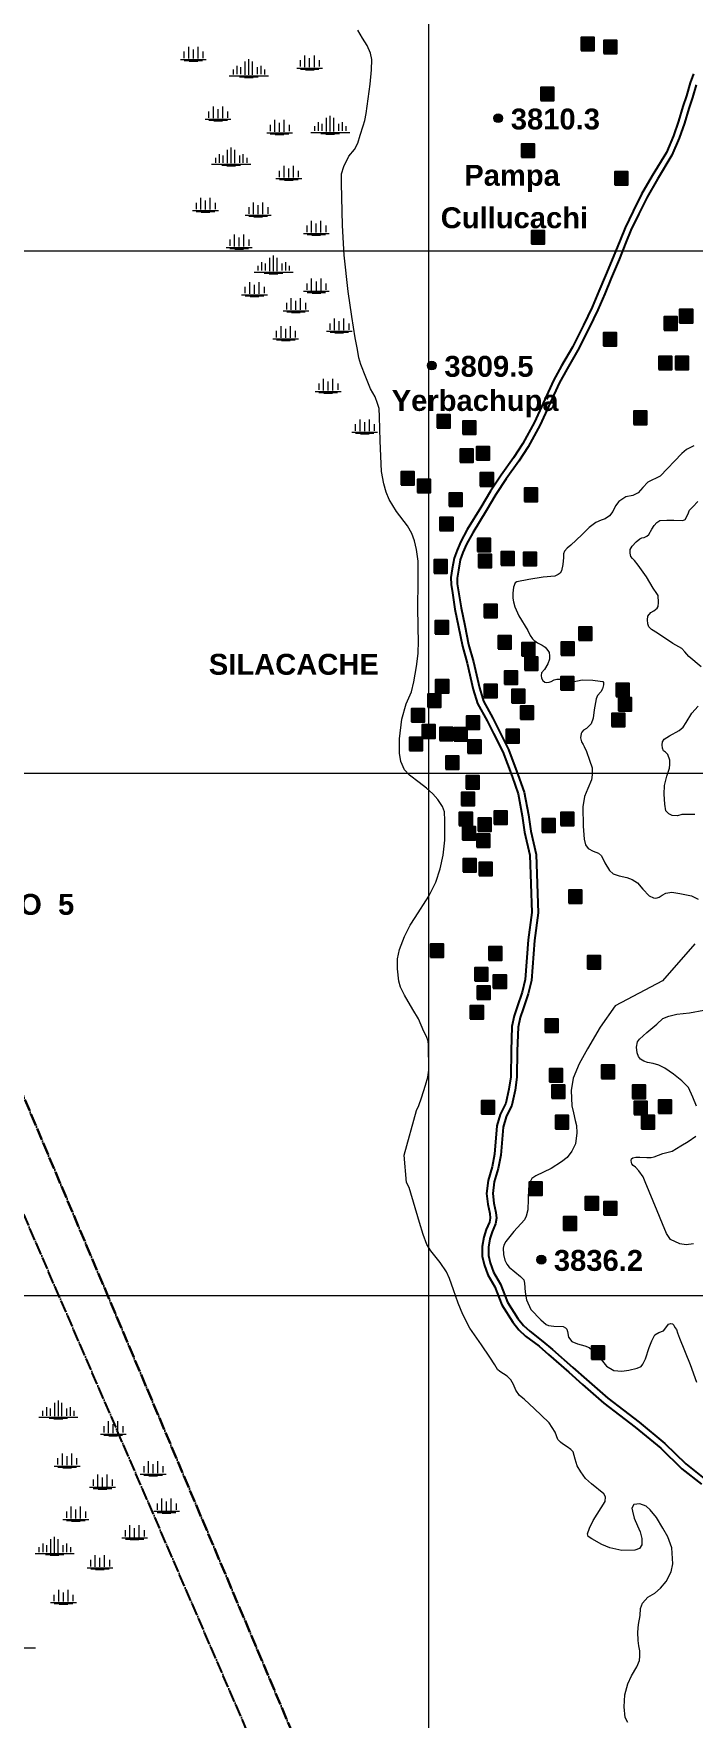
# Model space of a CAD drawing. Header units: metres. Extents: x 405809 to 420020, y 8257398 to 8272141.
# Drawn here: x 408243 to 409508, y 8265190 to 8268416 of the extents above; entities that cross this region are included whole.
import ezdxf

# ---------------------------------------------------------------- set-up
doc = ezdxf.new("R2010")
doc.units = ezdxf.units.M
doc.linetypes.add('ACAD_ISO04W100', pattern=[30, 24, -3, 0, -3])
for name, color, linetype in [('AFIRMADO DOS A MAS VIAS', 151, 'Continuous'), ('PERIMETRO', 3, 'ACAD_ISO04W100'), ('VIVIENDAS', 1, 'Continuous')]:
    doc.layers.add(name, color=color, linetype=linetype)
for name, color, linetype, lineweight in [('BOFEDALES', 112, 'Continuous', 5), ('COORDENADAS', 30, 'Continuous', 5), ('CURVAS SECUNDARIS', 46, 'Continuous', 9), ('PERIMETRO DE LA ISLA', 7, 'Continuous', 18), ('PERT. DE LA RESERVA', 163, 'ACAD_ISO04W100', 30), ('texto', 7, 'Continuous', 13)]:
    doc.layers.add(name, color=color, linetype=linetype, lineweight=lineweight)
doc.styles.add('CARLOS', font='arialbd.ttf', dxfattribs={"height": 48})

msp = doc.modelspace()

# ---------------------------------------------------------------- hatches: boundary and pattern name
at = {"layer": 'texto'}
h = msp.add_hatch(color=256, dxfattribs=at)
edge = h.paths.add_edge_path()
edge.add_arc((409133.8, 8268254.1), 8.37, 0, 360)
h = msp.add_hatch(color=256, dxfattribs=at)
edge = h.paths.add_edge_path()
edge.add_arc((409006.5, 8267780.5), 8.37, 0, 360)
h = msp.add_hatch(color=256, dxfattribs=at)
edge = h.paths.add_edge_path()
edge.add_arc((409216.4, 8266068.6), 8.37, 0, 360)
at = {"layer": 'VIVIENDAS'}
for points in [[(409292.6, 8268383.9), (409317.6, 8268383.9), (409317.6, 8268408.9), (409292.6, 8268408.9)], [(409336.3, 8268378.2), (409361.3, 8268378.2), (409361.3, 8268403.2), (409336.3, 8268403.2)], [(409215.6, 8268288.1), (409240.6, 8268288.1), (409240.6, 8268313.1), (409215.6, 8268313.1)], [(409178.5, 8268179.4), (409203.5, 8268179.4), (409203.5, 8268204.4), (409178.5, 8268204.4)], [(409357, 8268126.8), (409382, 8268126.8), (409382, 8268151.8), (409357, 8268151.8)], [(409197.5, 8268013.7), (409222.5, 8268013.7), (409222.5, 8268038.7), (409197.5, 8268038.7)], [(409451.9, 8267848.6), (409476.9, 8267848.6), (409476.9, 8267873.6), (409451.9, 8267873.6)], [(409481.5, 8267862.6), (409506.5, 8267862.6), (409506.5, 8267887.6), (409481.5, 8267887.6)], [(409335.8, 8267818.4), (409360.8, 8267818.4), (409360.8, 8267843.4), (409335.8, 8267843.4)], [(409441.7, 8267773.2), (409466.7, 8267773.2), (409466.7, 8267798.2), (409441.7, 8267798.2)], [(409473.5, 8267773.2), (409498.5, 8267773.2), (409498.5, 8267798.2), (409473.5, 8267798.2)], [(409016.9, 8267661.5), (409041.9, 8267661.5), (409041.9, 8267686.5), (409016.9, 8267686.5)], [(409393.7, 8267668), (409418.7, 8267668), (409418.7, 8267693), (409393.7, 8267693)], [(409066.1, 8267649), (409091.1, 8267649), (409091.1, 8267674), (409066.1, 8267674)], [(409060.8, 8267595.8), (409085.8, 8267595.8), (409085.8, 8267620.8), (409060.8, 8267620.8)], [(409092.2, 8267599.9), (409117.2, 8267599.9), (409117.2, 8267624.9), (409092.2, 8267624.9)], [(408947.9, 8267551.9), (408972.9, 8267551.9), (408972.9, 8267576.9), (408947.9, 8267576.9)], [(408979.3, 8267537.3), (409004.3, 8267537.3), (409004.3, 8267562.3), (408979.3, 8267562.3)], [(409099.5, 8267549.9), (409124.5, 8267549.9), (409124.5, 8267574.9), (409099.5, 8267574.9)], [(409039.9, 8267511.2), (409064.9, 8267511.2), (409064.9, 8267536.2), (409039.9, 8267536.2)], [(409184.2, 8267520.6), (409209.2, 8267520.6), (409209.2, 8267545.6), (409184.2, 8267545.6)], [(409022.2, 8267464.5), (409047.2, 8267464.5), (409047.2, 8267489.5), (409022.2, 8267489.5)], [(409093.8, 8267424.7), (409118.8, 8267424.7), (409118.8, 8267449.7), (409093.8, 8267449.7)], [(409096.2, 8267393.8), (409121.2, 8267393.8), (409121.2, 8267418.8), (409096.2, 8267418.8)], [(409139.3, 8267398.7), (409164.3, 8267398.7), (409164.3, 8267423.7), (409139.3, 8267423.7)], [(409182.4, 8267397.9), (409207.4, 8267397.9), (409207.4, 8267422.9), (409182.4, 8267422.9)], [(409010.8, 8267383.3), (409035.8, 8267383.3), (409035.8, 8267408.3), (409010.8, 8267408.3)], [(409106.6, 8267298.2), (409131.6, 8267298.2), (409131.6, 8267323.2), (409106.6, 8267323.2)], [(409013.2, 8267267.1), (409038.2, 8267267.1), (409038.2, 8267292.1), (409013.2, 8267292.1)], [(409133.6, 8267238.1), (409158.6, 8267238.1), (409158.6, 8267263.1), (409133.6, 8267263.1)], [(409288.3, 8267254.7), (409313.3, 8267254.7), (409313.3, 8267279.7), (409288.3, 8267279.7)], [(409178.9, 8267224.5), (409203.9, 8267224.5), (409203.9, 8267249.5), (409178.9, 8267249.5)], [(409254.5, 8267226), (409279.5, 8267226), (409279.5, 8267251), (409254.5, 8267251)], [(409145.7, 8267170.6), (409170.7, 8267170.6), (409170.7, 8267195.6), (409145.7, 8267195.6)], [(409184.7, 8267197.2), (409209.7, 8267197.2), (409209.7, 8267222.2), (409184.7, 8267222.2)], [(409013.9, 8267154.1), (409038.9, 8267154.1), (409038.9, 8267179.1), (409013.9, 8267179.1)], [(409107, 8267145.2), (409132, 8267145.2), (409132, 8267170.2), (409107, 8267170.2)], [(409253.6, 8267159.4), (409278.6, 8267159.4), (409278.6, 8267184.4), (409253.6, 8267184.4)], [(409359.9, 8267146.9), (409384.9, 8267146.9), (409384.9, 8267171.9), (409359.9, 8267171.9)], [(408999.1, 8267126.6), (409024.1, 8267126.6), (409024.1, 8267151.6), (408999.1, 8267151.6)], [(409159.9, 8267135.1), (409184.9, 8267135.1), (409184.9, 8267160.1), (409159.9, 8267160.1)], [(409176.2, 8267103.6), (409201.2, 8267103.6), (409201.2, 8267128.6), (409176.2, 8267128.6)], [(409364.3, 8267119.5), (409389.3, 8267119.5), (409389.3, 8267144.5), (409364.3, 8267144.5)], [(408967.4, 8267098.4), (408992.4, 8267098.4), (408992.4, 8267123.4), (408967.4, 8267123.4)], [(409073.2, 8267084.3), (409098.2, 8267084.3), (409098.2, 8267109.3), (409073.2, 8267109.3)], [(409351.7, 8267089.3), (409376.7, 8267089.3), (409376.7, 8267114.3), (409351.7, 8267114.3)], [(408963.8, 8267043.5), (408988.8, 8267043.5), (408988.8, 8267068.5), (408963.8, 8267068.5)], [(408987.8, 8267067.4), (409012.8, 8267067.4), (409012.8, 8267092.4), (408987.8, 8267092.4)], [(409021.7, 8267062.5), (409046.7, 8267062.5), (409046.7, 8267087.5), (409021.7, 8267087.5)], [(409049.2, 8267061.8), (409074.2, 8267061.8), (409074.2, 8267086.8), (409049.2, 8267086.8)], [(409148.9, 8267058.5), (409173.9, 8267058.5), (409173.9, 8267083.5), (409148.9, 8267083.5)], [(409033.1, 8267007.7), (409058.1, 8267007.7), (409058.1, 8267032.7), (409033.1, 8267032.7)], [(409075.8, 8267038.2), (409100.8, 8267038.2), (409100.8, 8267063.2), (409075.8, 8267063.2)], [(409072.5, 8266970), (409097.5, 8266970), (409097.5, 8266995), (409072.5, 8266995)], [(409063.6, 8266938), (409088.6, 8266938), (409088.6, 8266963), (409063.6, 8266963)], [(409059.2, 8266899.9), (409084.2, 8266899.9), (409084.2, 8266924.9), (409059.2, 8266924.9)], [(409095.6, 8266889.2), (409120.6, 8266889.2), (409120.6, 8266914.2), (409095.6, 8266914.2)], [(409125.8, 8266902.5), (409150.8, 8266902.5), (409150.8, 8266927.5), (409125.8, 8266927.5)], [(409218.2, 8266887.4), (409243.2, 8266887.4), (409243.2, 8266912.4), (409218.2, 8266912.4)], [(409253.8, 8266899.9), (409278.8, 8266899.9), (409278.8, 8266924.9), (409253.8, 8266924.9)], [(409065.4, 8266872.4), (409090.4, 8266872.4), (409090.4, 8266897.4), (409065.4, 8266897.4)], [(409092.9, 8266858.2), (409117.9, 8266858.2), (409117.9, 8266883.2), (409092.9, 8266883.2)], [(409066.3, 8266811.1), (409091.3, 8266811.1), (409091.3, 8266836.1), (409066.3, 8266836.1)], [(409097.4, 8266804), (409122.4, 8266804), (409122.4, 8266829), (409097.4, 8266829)], [(409269.2, 8266751.4), (409294.2, 8266751.4), (409294.2, 8266776.4), (409269.2, 8266776.4)], [(409003.7, 8266647.9), (409028.7, 8266647.9), (409028.7, 8266672.9), (409003.7, 8266672.9)], [(409115.9, 8266642.3), (409140.9, 8266642.3), (409140.9, 8266667.3), (409115.9, 8266667.3)], [(409304.7, 8266625.2), (409329.7, 8266625.2), (409329.7, 8266650.2), (409304.7, 8266650.2)], [(409088.9, 8266602.6), (409113.9, 8266602.6), (409113.9, 8266627.6), (409088.9, 8266627.6)], [(409124.4, 8266588.4), (409149.4, 8266588.4), (409149.4, 8266613.4), (409124.4, 8266613.4)], [(409093.2, 8266567.1), (409118.2, 8266567.1), (409118.2, 8266592.1), (409093.2, 8266592.1)], [(409080.3, 8266529.8), (409105.3, 8266529.8), (409105.3, 8266554.8), (409080.3, 8266554.8)], [(409223.7, 8266504.3), (409248.7, 8266504.3), (409248.7, 8266529.3), (409223.7, 8266529.3)], [(409232.3, 8266409), (409257.3, 8266409), (409257.3, 8266434), (409232.3, 8266434)], [(409331.7, 8266415.8), (409356.7, 8266415.8), (409356.7, 8266440.8), (409331.7, 8266440.8)], [(409236.6, 8266377.8), (409261.6, 8266377.8), (409261.6, 8266402.8), (409236.6, 8266402.8)], [(409391.4, 8266377.5), (409416.4, 8266377.5), (409416.4, 8266402.5), (409391.4, 8266402.5)], [(409101.7, 8266348), (409126.7, 8266348), (409126.7, 8266373), (409101.7, 8266373)], [(409394.2, 8266346.3), (409419.2, 8266346.3), (409419.2, 8266371.3), (409394.2, 8266371.3)], [(409441.1, 8266349.2), (409466.1, 8266349.2), (409466.1, 8266374.2), (409441.1, 8266374.2)], [(409243.7, 8266319.4), (409268.7, 8266319.4), (409268.7, 8266344.4), (409243.7, 8266344.4)], [(409408.4, 8266319.4), (409433.4, 8266319.4), (409433.4, 8266344.4), (409408.4, 8266344.4)], [(409193.1, 8266192), (409218.1, 8266192), (409218.1, 8266217), (409193.1, 8266217)], [(409300.7, 8266164.1), (409325.7, 8266164.1), (409325.7, 8266189.1), (409300.7, 8266189.1)], [(409336.2, 8266154.4), (409361.2, 8266154.4), (409361.2, 8266179.4), (409336.2, 8266179.4)], [(409258.7, 8266125.4), (409283.7, 8266125.4), (409283.7, 8266150.4), (409258.7, 8266150.4)], [(409312.3, 8265877.9), (409337.3, 8265877.9), (409337.3, 8265902.9), (409312.3, 8265902.9)]]:
    msp.add_hatch(color=256, dxfattribs=at).paths.add_polyline_path(points)

# ---------------------------------------------------------------- linework, layer by layer
at = {"layer": 'AFIRMADO DOS A MAS VIAS'}
for points in [[(409508, 8268339.3), (409501.9, 8268321.9), (409494.9, 8268297.2), (409487.9, 8268276.3), (409479.3, 8268248.5), (409469.7, 8268220.5), (409456.1, 8268188.6), (409429.1, 8268143.6), (409408.4, 8268108.7), (409392.7, 8268076.4), (409377, 8268044.4), (409367.3, 8268020.6), (409354.4, 8267987.9), (409339.5, 8267952.7), (409326.9, 8267922.8), (409313.6, 8267892.5), (409297.5, 8267858.2), (409275.9, 8267815.5), (409255.3, 8267780), (409239.9, 8267752), (409203.1, 8267672.1), (409181.2, 8267631.4), (409163.2, 8267604.1), (409139.2, 8267570.6), (409118.8, 8267540.2), (409100.3, 8267508.9), (409074.6, 8267466.4), (409062.1, 8267443.9), (409055.1, 8267426.8), (409049.3, 8267411.6), (409045.7, 8267391.1), (409042.7, 8267374.5), (409043.4, 8267361.3), (409046, 8267345.6), (409050.7, 8267314.3), (409057.9, 8267280.5), (409065.2, 8267243.6), (409074.5, 8267210.6), (409086.1, 8267160.1), (409094.4, 8267133.5), (409112.8, 8267100.1), (409124.5, 8267075.8), (409142.5, 8267040.9), (409160.4, 8266993.5), (409171.9, 8266960.6), (409179.9, 8266918.2), (409184.4, 8266887.1), (409194.3, 8266843), (409198, 8266733.1), (409191.2, 8266680.7), (409185.4, 8266604.9), (409179.9, 8266581.1), (409170.4, 8266552.5), (409164.4, 8266535.3), (409160, 8266515.3), (409158.3, 8266468.6), (409157.7, 8266418.9), (409154.4, 8266395.2), (409148.5, 8266368.4), (409137.8, 8266346.3), (409131.4, 8266324.7), (409126.8, 8266270.3), (409121.9, 8266246.1), (409114.3, 8266219.9), (409111.1, 8266195), (409113.7, 8266174.6), (409117.6, 8266157.2), (409118.2, 8266148.2), (409117.2, 8266140.6), (409110.8, 8266126.1), (409106.3, 8266111.5), (409103.2, 8266093.7), (409103.2, 8266075.4), (409106.9, 8266059.3), (409113.8, 8266039.4), (409127.2, 8266016.3), (409141, 8265982.1), (409161.5, 8265949), (409173.5, 8265934.1), (409186.4, 8265922.2), (409212.1, 8265902.9), (409230, 8265887.3), (409269.1, 8265853.1), (409295.1, 8265829.9), (409336.5, 8265794), (409396.4, 8265747.8), (409445.4, 8265707.8), (409485.6, 8265668.4), (409523.3, 8265638.5)], [(409513.4, 8268318.3), (409506.4, 8268293.6), (409499.3, 8268272.6), (409490.7, 8268244.8), (409480.9, 8268216.2), (409466.8, 8268183.1), (409439.4, 8268137.5), (409419, 8268103), (409403.4, 8268071.1), (409388, 8268039.5), (409378.5, 8268016.2), (409365.5, 8267983.4), (409350.5, 8267948), (409337.9, 8267918), (409324.5, 8267887.5), (409308.3, 8267852.9), (409286.4, 8267809.8), (409265.7, 8267774.1), (409250.6, 8267746.6), (409213.9, 8267666.8), (409191.5, 8267625.2), (409173.1, 8267597.3), (409149.1, 8267563.7), (409129, 8267533.8), (409110.6, 8267502.7), (409085, 8267460.4), (409073, 8267438.6), (409066.2, 8267422.4), (409060.9, 8267408.4), (409057.6, 8267389.1), (409054.8, 8267373.7), (409055.3, 8267362.6), (409057.8, 8267347.5), (409062.5, 8267316.5), (409069.7, 8267282.9), (409076.8, 8267246.4), (409086.2, 8267213.6), (409097.7, 8267163.3), (409105.5, 8267138.3), (409123.5, 8267105.6), (409135.3, 8267081.1), (409153.5, 8267045.7), (409171.7, 8266997.6), (409183.5, 8266963.7), (409191.7, 8266920.2), (409196.2, 8266889.3), (409206.3, 8266844.5), (409210.1, 8266732.5), (409203.1, 8266679.5), (409197.3, 8266603.1), (409191.5, 8266577.9), (409181.7, 8266548.7), (409176, 8266532.1), (409172, 8266513.8), (409170.3, 8266468.3), (409169.7, 8266418), (409166.2, 8266393.1), (409159.9, 8266364.5), (409149, 8266342), (409143.3, 8266322.5), (409138.7, 8266268.6), (409133.5, 8266243.2), (409126.1, 8266217.5), (409123.2, 8266195), (409125.5, 8266176.7), (409129.5, 8266159), (409130.3, 8266147.8), (409128.9, 8266137.4), (409122.1, 8266121.9), (409118, 8266108.7), (409115.2, 8266092.7), (409115.2, 8266076.8), (409118.4, 8266062.7), (409124.8, 8266044.5), (409138, 8266021.6), (409151.7, 8265987.5), (409171.3, 8265956), (409182.3, 8265942.3), (409194.1, 8265931.4), (409219.6, 8265912.2), (409237.9, 8265896.3), (409277.1, 8265862.1), (409303, 8265838.9), (409344.1, 8265803.3), (409403.8, 8265757.2), (409453.4, 8265716.8), (409493.6, 8265677.4), (409531.5, 8265647.3)]]:
    msp.add_lwpolyline(points, dxfattribs=at)
at = {"layer": 'BOFEDALES'}
for p, q in [((408540.6, 8268368.4), (408540.6, 8268391)), ((408558.6, 8268368.4), (408558.6, 8268391)), ((408524.8, 8268366.6), (408574.3, 8268366.6)), ((408531.3, 8268381.7), (408531.3, 8268369.4)), ((408531.8, 8268364.6), (408567.3, 8268364.6)), ((408541.3, 8268363.3), (408557.9, 8268363.3)), ((408549.6, 8268368.4), (408549.6, 8268385.6)), ((408567.8, 8268381.7), (408567.8, 8268369.4)), ((408633, 8268354.6), (408633, 8268338.3)), ((408648.7, 8268337.2), (408648.7, 8268362.9)), ((408655.7, 8268337.2), (408655.7, 8268367.3)), ((408655.7, 8268337.2), (408655.7, 8268362.9)), ((408662.7, 8268337.2), (408662.7, 8268362.9)), ((408678.5, 8268354.6), (408678.5, 8268338.3)), ((408754.2, 8268365.1), (408754.2, 8268352.9)), ((408763.4, 8268351.8), (408763.4, 8268374.4)), ((408772.4, 8268351.8), (408772.4, 8268369.1)), ((408781.4, 8268351.8), (408781.4, 8268374.4)), ((408790.7, 8268365.1), (408790.7, 8268352.9)), ((408618.4, 8268335.4), (408693.3, 8268335.4)), ((408625.6, 8268347.6), (408625.6, 8268338.1)), ((408638, 8268333.4), (408673.5, 8268333.4)), ((408640, 8268351.7), (408640, 8268338.3)), ((408647.4, 8268332.1), (408664, 8268332.1)), ((408671.5, 8268351.7), (408671.5, 8268338.3)), ((408685.8, 8268347.6), (408685.8, 8268338.1)), ((408747.7, 8268350), (408797.2, 8268350)), ((408754.7, 8268348), (408790.2, 8268348)), ((408764.1, 8268346.8), (408780.8, 8268346.8)), ((408578.6, 8268267.3), (408578.6, 8268255.1)), ((408587.8, 8268254), (408587.8, 8268276.6)), ((408596.8, 8268254), (408596.8, 8268271.3)), ((408605.8, 8268254), (408605.8, 8268276.6)), ((408615.1, 8268267.3), (408615.1, 8268255.1)), ((408811.7, 8268228.8), (408811.7, 8268259)), ((408572.1, 8268252.2), (408621.6, 8268252.2)), ((408579.1, 8268250.2), (408614.6, 8268250.2)), ((408588.5, 8268249), (408605.2, 8268249)), ((408690, 8268226.4), (408739.6, 8268226.4)), ((408696.5, 8268241.5), (408696.5, 8268229.2)), ((408705.8, 8268228.1), (408705.8, 8268250.8)), ((408714.8, 8268228.1), (408714.8, 8268245.4)), ((408723.8, 8268228.1), (408723.8, 8268250.8)), ((408733.1, 8268241.5), (408733.1, 8268229.2)), ((408774.4, 8268227.1), (408849.3, 8268227.1)), ((408781.6, 8268239.2), (408781.6, 8268229.7)), ((408788.9, 8268246.3), (408788.9, 8268229.9)), ((408795.9, 8268243.4), (408795.9, 8268229.9)), ((408804.7, 8268228.8), (408804.7, 8268254.6)), ((408811.7, 8268228.8), (408811.7, 8268254.6)), ((408818.7, 8268228.8), (408818.7, 8268254.6)), ((408827.5, 8268243.4), (408827.5, 8268229.9)), ((408834.5, 8268246.3), (408834.5, 8268229.9)), ((408841.8, 8268239.2), (408841.8, 8268229.7)), ((408614.8, 8268167.9), (408614.8, 8268193.6)), ((408621.8, 8268167.9), (408621.8, 8268198)), ((408621.8, 8268167.9), (408621.8, 8268193.6)), ((408628.8, 8268167.9), (408628.8, 8268193.6)), ((408697, 8268224.4), (408732.6, 8268224.4)), ((408706.5, 8268223.1), (408723.1, 8268223.1)), ((408793.9, 8268225.1), (408829.5, 8268225.1)), ((408803.4, 8268223.8), (408820, 8268223.8)), ((408584.5, 8268166.1), (408659.4, 8268166.1)), ((408591.7, 8268178.3), (408591.7, 8268168.8)), ((408599, 8268185.3), (408599, 8268169)), ((408604, 8268164.1), (408639.6, 8268164.1)), ((408606, 8268182.5), (408606, 8268169)), ((408613.5, 8268162.9), (408630.1, 8268162.9)), ((408637.6, 8268182.5), (408637.6, 8268169)), ((408644.6, 8268185.3), (408644.6, 8268169)), ((408651.9, 8268178.3), (408651.9, 8268168.8)), ((408723.4, 8268140.4), (408723.4, 8268163)), ((408741.4, 8268140.4), (408741.4, 8268163)), ((408707.6, 8268138.6), (408757.1, 8268138.6)), ((408714.1, 8268153.7), (408714.1, 8268141.5)), ((408714.6, 8268136.6), (408750.1, 8268136.6)), ((408724.1, 8268135.4), (408740.7, 8268135.4)), ((408732.4, 8268140.4), (408732.4, 8268157.7)), ((408750.6, 8268153.7), (408750.6, 8268141.5)), ((408563.9, 8268079.1), (408563.9, 8268101.7)), ((408572.9, 8268079.1), (408572.9, 8268096.4)), ((408581.9, 8268079.1), (408581.9, 8268101.7)), ((408548.1, 8268077.3), (408597.6, 8268077.3)), ((408554.6, 8268092.4), (408554.6, 8268080.2)), ((408555.1, 8268075.3), (408590.6, 8268075.3)), ((408564.5, 8268074), (408581.2, 8268074)), ((408591.1, 8268092.4), (408591.1, 8268080.2)), ((408649, 8268068.4), (408698.5, 8268068.4)), ((408655.5, 8268083.6), (408655.5, 8268071.3)), ((408656, 8268066.4), (408691.5, 8268066.4)), ((408664.8, 8268070.2), (408664.8, 8268092.8)), ((408665.5, 8268065.2), (408682.1, 8268065.2)), ((408673.8, 8268070.2), (408673.8, 8268087.5)), ((408682.8, 8268070.2), (408682.8, 8268092.8)), ((408692, 8268083.6), (408692, 8268071.3)), ((408760.4, 8268033.3), (408809.9, 8268033.3)), ((408766.9, 8268048.5), (408766.9, 8268036.2)), ((408776.1, 8268035.1), (408776.1, 8268057.7)), ((408785.1, 8268035.1), (408785.1, 8268052.4)), ((408794.1, 8268035.1), (408794.1, 8268057.7)), ((408803.4, 8268048.5), (408803.4, 8268036.2)), ((408612.6, 8268006.9), (408662.2, 8268006.9)), ((408619.1, 8268022.1), (408619.1, 8268009.8)), ((408619.6, 8268004.9), (408655.2, 8268004.9)), ((408628.4, 8268008.7), (408628.4, 8268031.3)), ((408629.1, 8268003.7), (408645.7, 8268003.7)), ((408637.4, 8268008.7), (408637.4, 8268026)), ((408646.4, 8268008.7), (408646.4, 8268031.3)), ((408655.7, 8268022.1), (408655.7, 8268009.8)), ((408767.4, 8268031.3), (408802.9, 8268031.3)), ((408776.8, 8268030.1), (408793.4, 8268030.1)), ((408673.1, 8267971.8), (408673.1, 8267962.3)), ((408680.4, 8267978.8), (408680.4, 8267962.5)), ((408687.4, 8267976), (408687.4, 8267962.5)), ((408696.2, 8267961.4), (408696.2, 8267987.1)), ((408703.2, 8267961.4), (408703.2, 8267991.5)), ((408703.2, 8267961.4), (408703.2, 8267987.1)), ((408710.2, 8267961.4), (408710.2, 8267987.1)), ((408718.9, 8267976), (408718.9, 8267962.5)), ((408725.9, 8267978.8), (408725.9, 8267962.5)), ((408733.3, 8267971.8), (408733.3, 8267962.3)), ((408657.6, 8267917.9), (408657.6, 8267940.5)), ((408665.9, 8267959.6), (408740.8, 8267959.6)), ((408666.6, 8267917.9), (408666.6, 8267935.2)), ((408675.6, 8267917.9), (408675.6, 8267940.5)), ((408685.4, 8267957.6), (408720.9, 8267957.6)), ((408694.9, 8267956.4), (408711.5, 8267956.4)), ((408766.9, 8267937.8), (408766.9, 8267925.5)), ((408776.2, 8267924.4), (408776.2, 8267947.1)), ((408785.2, 8267924.4), (408785.2, 8267941.7)), ((408794.2, 8267924.4), (408794.2, 8267947.1)), ((408803.4, 8267937.8), (408803.4, 8267925.5)), ((408641.9, 8267916.1), (408691.4, 8267916.1)), ((408648.4, 8267931.3), (408648.4, 8267919)), ((408648.9, 8267914.1), (408684.4, 8267914.1)), ((408658.3, 8267912.9), (408675, 8267912.9)), ((408684.9, 8267931.3), (408684.9, 8267919)), ((408737.1, 8267887.1), (408737.1, 8267909.7)), ((408746.1, 8267887.1), (408746.1, 8267904.4)), ((408755.1, 8267887.1), (408755.1, 8267909.7)), ((408760.4, 8267922.7), (408809.9, 8267922.7)), ((408767.4, 8267920.7), (408802.9, 8267920.7)), ((408776.9, 8267919.4), (408793.5, 8267919.4)), ((408721.4, 8267885.3), (408770.9, 8267885.3)), ((408727.9, 8267900.4), (408727.9, 8267888.2)), ((408728.4, 8267883.3), (408763.9, 8267883.3)), ((408737.8, 8267882), (408754.4, 8267882)), ((408764.4, 8267900.4), (408764.4, 8267888.2)), ((408820.1, 8267848.1), (408820.1, 8267870.7)), ((408838.1, 8267848.1), (408838.1, 8267870.7)), ((408708.3, 8267846.8), (408708.3, 8267834.5)), ((408717.6, 8267833.5), (408717.6, 8267856.1)), ((408726.6, 8267833.5), (408726.6, 8267850.7)), ((408735.6, 8267833.5), (408735.6, 8267856.1)), ((408744.8, 8267846.8), (408744.8, 8267834.5)), ((408804.4, 8267846.3), (408853.9, 8267846.3)), ((408810.9, 8267861.4), (408810.9, 8267849.2)), ((408811.4, 8267844.3), (408846.9, 8267844.3)), ((408820.8, 8267843), (408837.5, 8267843)), ((408829.1, 8267848.1), (408829.1, 8267865.4)), ((408847.4, 8267861.4), (408847.4, 8267849.2)), ((408701.8, 8267831.7), (408751.3, 8267831.7)), ((408708.8, 8267829.7), (408744.3, 8267829.7)), ((408718.3, 8267828.4), (408734.9, 8267828.4)), ((408789.7, 8267746.1), (408789.7, 8267733.8)), ((408799, 8267732.7), (408799, 8267755.3)), ((408808, 8267732.7), (408808, 8267750)), ((408817, 8267732.7), (408817, 8267755.3)), ((408826.2, 8267746.1), (408826.2, 8267733.8)), ((408783.2, 8267730.9), (408832.7, 8267730.9)), ((408790.2, 8267728.9), (408825.7, 8267728.9)), ((408799.6, 8267727.7), (408816.3, 8267727.7)), ((408869, 8267654.7), (408869, 8267677.3)), ((408887, 8267654.7), (408887, 8267677.3)), ((408853.2, 8267652.9), (408902.7, 8267652.9)), ((408859.7, 8267668.1), (408859.7, 8267655.8)), ((408860.2, 8267650.9), (408895.7, 8267650.9)), ((408869.6, 8267649.7), (408886.3, 8267649.7)), ((408878, 8267654.7), (408878, 8267672)), ((408896.2, 8267668.1), (408896.2, 8267655.8)), ((408260.6, 8265779.2), (408260.6, 8265769.7)), ((408267.9, 8265786.3), (408267.9, 8265769.9)), ((408274.9, 8265783.4), (408274.9, 8265769.9)), ((408283.7, 8265768.8), (408283.7, 8265794.6)), ((408290.7, 8265768.8), (408290.7, 8265799)), ((408290.7, 8265768.8), (408290.7, 8265794.6)), ((408297.7, 8265768.8), (408297.7, 8265794.6)), ((408306.4, 8265783.4), (408306.4, 8265769.9)), ((408313.4, 8265786.3), (408313.4, 8265769.9)), ((408320.7, 8265779.2), (408320.7, 8265769.7)), ((408253.4, 8265767.1), (408328.3, 8265767.1)), ((408272.9, 8265765.1), (408308.4, 8265765.1)), ((408282.3, 8265763.8), (408299, 8265763.8)), ((408377.7, 8265749.9), (408377.7, 8265737.6)), ((408386.9, 8265736.5), (408386.9, 8265759.2)), ((408395.9, 8265736.5), (408395.9, 8265753.8)), ((408404.9, 8265736.5), (408404.9, 8265759.2)), ((408414.2, 8265749.9), (408414.2, 8265737.6)), ((408371.2, 8265734.8), (408420.7, 8265734.8)), ((408378.2, 8265732.8), (408413.7, 8265732.8)), ((408387.6, 8265731.5), (408404.2, 8265731.5)), ((408289.2, 8265688.4), (408289.2, 8265676.1)), ((408298.5, 8265675.1), (408298.5, 8265697.7)), ((408307.5, 8265675.1), (408307.5, 8265692.3)), ((408316.5, 8265675.1), (408316.5, 8265697.7)), ((408325.8, 8265688.4), (408325.8, 8265676.1)), ((408463.6, 8265660), (408463.6, 8265682.6)), ((408472.6, 8265660), (408472.6, 8265677.3)), ((408481.6, 8265660), (408481.6, 8265682.6)), ((408282.7, 8265673.3), (408332.3, 8265673.3)), ((408289.7, 8265671.3), (408325.3, 8265671.3)), ((408299.2, 8265670), (408315.8, 8265670)), ((408357.2, 8265647.8), (408357.2, 8265635.6)), ((408366.5, 8265634.5), (408366.5, 8265657.1)), ((408375.5, 8265634.5), (408375.5, 8265651.7)), ((408384.5, 8265634.5), (408384.5, 8265657.1)), ((408393.7, 8265647.8), (408393.7, 8265635.6)), ((408447.8, 8265658.2), (408497.3, 8265658.2)), ((408454.3, 8265673.3), (408454.3, 8265661.1)), ((408454.8, 8265656.2), (408490.3, 8265656.2)), ((408464.3, 8265654.9), (408480.9, 8265654.9)), ((408490.8, 8265673.3), (408490.8, 8265661.1)), ((408350.7, 8265632.7), (408400.2, 8265632.7)), ((408357.7, 8265630.7), (408393.2, 8265630.7)), ((408367.1, 8265629.4), (408383.8, 8265629.4)), ((408306.1, 8265586.6), (408306.1, 8265574.3)), ((408315.3, 8265573.2), (408315.3, 8265595.8)), ((408324.3, 8265573.2), (408324.3, 8265590.5)), ((408333.3, 8265573.2), (408333.3, 8265595.8)), ((408342.6, 8265586.6), (408342.6, 8265574.3)), ((408473.4, 8265586.8), (408522.9, 8265586.8)), ((408479.9, 8265601.9), (408479.9, 8265589.6)), ((408480.4, 8265584.8), (408515.9, 8265584.8)), ((408489.1, 8265588.5), (408489.1, 8265611.2)), ((408489.8, 8265583.5), (408506.5, 8265583.5)), ((408498.1, 8265588.5), (408498.1, 8265605.8)), ((408507.1, 8265588.5), (408507.1, 8265611.2)), ((408516.4, 8265601.9), (408516.4, 8265589.6)), ((408299.6, 8265571.4), (408349.1, 8265571.4)), ((408306.6, 8265569.4), (408342.1, 8265569.4)), ((408316, 8265568.2), (408332.7, 8265568.2)), ((408418.6, 8265550.8), (408418.6, 8265538.6)), ((408427.8, 8265537.5), (408427.8, 8265560.1)), ((408436.8, 8265537.5), (408436.8, 8265554.8)), ((408445.8, 8265537.5), (408445.8, 8265560.1)), ((408455.1, 8265550.8), (408455.1, 8265538.6)), ((408253.5, 8265518), (408253.5, 8265508.5)), ((408260.8, 8265525), (408260.8, 8265508.6)), ((408267.8, 8265522.1), (408267.8, 8265508.6)), ((408276.6, 8265507.6), (408276.6, 8265533.3)), ((408283.6, 8265507.6), (408283.6, 8265537.7)), ((408283.6, 8265507.6), (408283.6, 8265533.3)), ((408290.6, 8265507.6), (408290.6, 8265533.3)), ((408299.4, 8265522.1), (408299.4, 8265508.6)), ((408306.4, 8265525), (408306.4, 8265508.6)), ((408313.7, 8265518), (408313.7, 8265508.5)), ((408412.1, 8265535.7), (408461.6, 8265535.7)), ((408419.1, 8265533.7), (408454.6, 8265533.7)), ((408428.5, 8265532.5), (408445.1, 8265532.5)), ((408246.3, 8265505.8), (408321.2, 8265505.8)), ((408265.8, 8265503.8), (408301.4, 8265503.8)), ((408275.3, 8265502.5), (408291.9, 8265502.5)), ((408352.2, 8265493.6), (408352.2, 8265481.3)), ((408361.4, 8265480.2), (408361.4, 8265502.8)), ((408370.4, 8265480.2), (408370.4, 8265497.5)), ((408379.4, 8265480.2), (408379.4, 8265502.8)), ((408388.7, 8265493.6), (408388.7, 8265481.3)), ((408345.7, 8265478.4), (408395.2, 8265478.4)), ((408352.7, 8265476.4), (408388.2, 8265476.4)), ((408362.1, 8265475.2), (408378.8, 8265475.2)), ((408282.2, 8265427.1), (408282.2, 8265414.9)), ((408291.4, 8265413.8), (408291.4, 8265436.4)), ((408300.4, 8265413.8), (408300.4, 8265431.1)), ((408309.4, 8265413.8), (408309.4, 8265436.4)), ((408318.7, 8265427.1), (408318.7, 8265414.9)), ((408275.7, 8265412), (408325.2, 8265412)), ((408282.7, 8265410), (408318.2, 8265410)), ((408292.1, 8265408.7), (408308.8, 8265408.7)), ((408197.4, 8265325.3), (408246.9, 8265325.3))]:
    msp.add_line(p, q, dxfattribs=at)
at = {"layer": 'COORDENADAS'}
for p, q in [((409000, 8271350), (409000, 8257550)), ((406200, 8268000), (419600, 8268000)), ((406200, 8267000), (419600, 8267000)), ((406200, 8266000), (419600, 8266000))]:
    msp.add_line(p, q, dxfattribs=at)
at = {"layer": 'CURVAS SECUNDARIS'}
for points in [[(409508.7, 8267626.6), (409494.4, 8267619.9), (409485.9, 8267612), (409443.9, 8267569.1), (409420.8, 8267557.1), (409410.7, 8267547), (409402, 8267536.6), (409391.5, 8267531.9), (409378.1, 8267529.5), (409364.9, 8267520), (409358.5, 8267512), (409353.4, 8267500.9), (409347.4, 8267493.1), (409338.6, 8267487.4), (409330.8, 8267484.7), (409321.1, 8267480.3), (409308.2, 8267470.3), (409294.1, 8267456.7), (409273.2, 8267436.6), (409266.1, 8267430.9), (409260.8, 8267425.2), (409259.1, 8267419.8), (409259.1, 8267412.8), (409257.9, 8267399.6), (409254.9, 8267387.8), (409252.6, 8267383.2), (409248.5, 8267380.3), (409242.1, 8267377.3), (409220, 8267375.5), (409192.4, 8267370.8), (409169.4, 8267366.2), (409166.1, 8267364.3), (409163.1, 8267356.3), (409161.6, 8267344.6), (409161.6, 8267335.4), (409162.9, 8267328), (409165.9, 8267318.3), (409173.3, 8267301.3), (409190.4, 8267273), (409195, 8267263.9), (409199.6, 8267257.4), (409202.6, 8267254.3), (409203.9, 8267253.2), (409209.2, 8267249.9), (409218, 8267245.5), (409224.1, 8267241.2), (409228.9, 8267235.3), (409231.3, 8267231), (409232.4, 8267225), (409231.9, 8267218.7), (409228.7, 8267209.3), (409222.3, 8267198.3), (409216.8, 8267192), (409216, 8267187.3), (409216.8, 8267182.1), (409219.5, 8267177.4), (409223.1, 8267174.5), (409226.9, 8267173.8), (409231.5, 8267174.1), (409235.4, 8267175.5), (409240.9, 8267178.8), (409246.2, 8267180), (409250.8, 8267180.2), (409253.8, 8267179.8), (409263.4, 8267176.8), (409269.9, 8267175.7), (409277, 8267175.2), (409285.7, 8267177.2), (409294.7, 8267179), (409314.9, 8267178.2), (409329.4, 8267176.3), (409334, 8267175.5), (409335.4, 8267173.9), (409335.6, 8267169.3), (409333.4, 8267161.3), (409330.2, 8267155.9), (409324, 8267149.1), (409321.5, 8267142.3), (409317.8, 8267121.6), (409316.1, 8267105.2), (409311.8, 8267094.9), (409309, 8267091.2), (409302.7, 8267085.4), (409297.2, 8267082.2), (409294, 8267078.8), (409292.6, 8267076.1), (409291.8, 8267067.6), (409293.2, 8267060.3), (409296.3, 8267055), (409298.8, 8267050.9), (409302.8, 8267041.9), (409308.7, 8267025.2), (409313.8, 8267010.1), (409314, 8266997.1), (409312.6, 8266987.2), (409305.6, 8266970.6), (409299.1, 8266955.4), (409295.7, 8266935.4), (409296.8, 8266898.4), (409298.5, 8266873.5), (409300.8, 8266862.8), (409306.4, 8266856), (409316.1, 8266850.9), (409326.3, 8266846.9), (409332, 8266841.8), (409338.1, 8266828.5), (409347.1, 8266813.7), (409354.4, 8266807.1), (409365.4, 8266803.7), (409380, 8266800.6), (409390.7, 8266796.4), (409400.7, 8266790.2), (409410.9, 8266778), (409423.2, 8266765.5), (409431.2, 8266761.2), (409435.3, 8266760.8), (409438.7, 8266761.2), (409442.6, 8266762.7), (409448.1, 8266766.3), (409455.1, 8266770.6), (409466.4, 8266772.4), (409482.1, 8266769.8), (409504.3, 8266765.4), (409516.9, 8266758.9)], [(409522.7, 8267203.7), (409499.2, 8267223.5), (409491.5, 8267232.7), (409485.5, 8267238.7), (409468.2, 8267248.2), (409438.9, 8267267.9), (409427.4, 8267275.1), (409422.7, 8267280.6), (409420.7, 8267286.3), (409419.7, 8267294), (409420.5, 8267301), (409426.2, 8267308), (409432.2, 8267311.2), (409438.4, 8267315.9), (409440.1, 8267319), (409441.1, 8267326.7), (409440.4, 8267340), (409437.8, 8267344.4), (409430.6, 8267354.5), (409417.9, 8267375.9), (409401.8, 8267398.2), (409394.7, 8267407.1), (409391.1, 8267411.1), (409388, 8267415.1), (409386.7, 8267421.4), (409387, 8267428.3), (409390.5, 8267435), (409398, 8267442.9), (409405.1, 8267449.1), (409408.9, 8267450.7), (409413.6, 8267451.6), (409418.6, 8267453.7), (409422.5, 8267457.4), (409428.5, 8267467.1), (409432.6, 8267474.2), (409437.9, 8267480.3), (409443.6, 8267483.6), (409457, 8267484.6), (409470.6, 8267484.6), (409487.9, 8267483.8), (409492.1, 8267485.7), (409497.3, 8267495.6), (409500.6, 8267503.4), (409506.6, 8267510.3), (409516.5, 8267520.6)], [(409510.5, 8266920.8), (409485.9, 8266920.8), (409477.4, 8266918.7), (409467.1, 8266919), (409461, 8266922.2), (409455.3, 8266928.3), (409453.4, 8266941), (409451.9, 8266959.9), (409452.4, 8266976.2), (409457.3, 8266994.1), (409462.2, 8267010), (409462.9, 8267016.4), (409462.7, 8267024.9), (409459.2, 8267035.7), (409454.3, 8267040.1), (409450.7, 8267042.6), (409448.7, 8267047.7), (409448.2, 8267054.6), (409448.7, 8267060.2), (409452.1, 8267065.4), (409462.2, 8267071.7), (409480.8, 8267081.6), (409488.1, 8267087.9), (409494, 8267096.9), (409504.8, 8267114.8), (409517, 8267128.5)], [(409510.6, 8266673.6), (409448.7, 8266602.2), (409358.2, 8266554.5), (409329.1, 8266513.6), (409304.8, 8266472.4), (409288.7, 8266443.5), (409277.5, 8266416.3), (409273.6, 8266392.5), (409275.1, 8266363.4), (409277.8, 8266349.9), (409281.5, 8266335), (409283.9, 8266325.8), (409284.2, 8266311.2), (409282.1, 8266290.6), (409275, 8266276.5), (409265.9, 8266264.4), (409255.3, 8266256.2), (409235.1, 8266243), (409205.7, 8266229.4), (409198.1, 8266223.9), (409193.5, 8266215.1), (409191.7, 8266205.1), (409190.4, 8266164.2), (409187.4, 8266152.1), (409183.9, 8266144.8), (409163.9, 8266122.6), (409148.1, 8266103.3), (409144.7, 8266096.6), (409143.2, 8266090.5), (409143.9, 8266078.6), (409146.7, 8266067.9), (409150.6, 8266060.3), (409154.6, 8266054.4), (409176.3, 8266036.5), (409183, 8266030.1), (409184.3, 8266023.7), (409185.4, 8266006.2), (409188.1, 8265991.5), (409196.1, 8265973.3), (409215.2, 8265953.5), (409225.6, 8265944.7), (409229.9, 8265942.3), (409240.3, 8265941), (409258.5, 8265940.7), (409262.8, 8265938.3), (409265.2, 8265935.4), (409266.8, 8265930.8), (409268.6, 8265920.5), (409274.9, 8265911.9), (409285.8, 8265907.4), (409299.7, 8265903.7), (409308.1, 8265900.6), (409317.6, 8265891.9), (409328.7, 8265880.8), (409341.4, 8265865), (409355.6, 8265856.6), (409370.5, 8265855), (409384, 8265856.9), (409400.1, 8265860.6), (409407.7, 8265864), (409410.9, 8265868.8), (409416.4, 8265879), (409423, 8265900.6), (409428.5, 8265913.2), (409434.3, 8265924.5), (409441.9, 8265929), (409450.3, 8265932.4), (409455.3, 8265938.2), (409460.3, 8265944.8), (409464.5, 8265946.5), (409467.9, 8265945.7), (409470.3, 8265942.9), (409472.6, 8265938.7), (409475.4, 8265934.8), (409477.5, 8265928.5), (409481.1, 8265918.2), (409501.4, 8265867.9), (409513.6, 8265834.1)], [(409514, 8266362.3), (409506.6, 8266379.9), (409498.2, 8266398.1), (409485.7, 8266410.8), (409469.9, 8266423.8), (409453, 8266435.3), (409441.4, 8266441.1), (409431.1, 8266444.2), (409420.2, 8266446), (409413, 8266449), (409406.3, 8266452.6), (409402.7, 8266457.8), (409399.9, 8266464.7), (409399, 8266475.7), (409400.5, 8266485.4), (409404.5, 8266491.1), (409418.7, 8266503.3), (409437.8, 8266519.6), (409449.3, 8266530.5), (409460.8, 8266535.1), (409476, 8266538.5), (409500.5, 8266541.5), (409527.8, 8266546.3)], [(409508.1, 8266099), (409494.2, 8266097.1), (409481.8, 8266099), (409463.9, 8266107.2), (409456.4, 8266118.5), (409448.8, 8266137.3), (409438.3, 8266162), (409415.7, 8266217.5), (409411.5, 8266227), (409403.1, 8266238.4), (409397.2, 8266245.6), (409392.7, 8266249.2), (409390, 8266252.4), (409389, 8266254.8), (409388.8, 8266258.4), (409389.3, 8266261.4), (409391.5, 8266263.3), (409397.3, 8266264.8), (409405, 8266265.1), (409418.8, 8266264.3), (409427.1, 8266264.2), (409432.7, 8266265.5), (409449.5, 8266272.1), (409466.9, 8266276.6), (409483.8, 8266286.3), (409497.6, 8266295), (409512.4, 8266305)]]:
    msp.add_lwpolyline(points, dxfattribs=at)
at = {"layer": 'PERIMETRO'}
msp.add_lwpolyline([(407586.7, 8257550), (410636.9, 8260581.4), (408154.9, 8266316.2), (406200, 8270529)], dxfattribs=at)
at = {"layer": 'PERIMETRO DE LA ISLA'}
msp.add_lwpolyline([(409382, 8265182.7), (409377.2, 8265192.3), (409375.5, 8265212.4), (409376.5, 8265235.1), (409382.4, 8265256.5), (409389.5, 8265271.8), (409399.3, 8265288.9), (409404.5, 8265301.3), (409405.5, 8265309.7), (409405.5, 8265319.4), (409403.5, 8265329.2), (409402.3, 8265339.4), (409401.4, 8265355.1), (409402.6, 8265370), (409405.8, 8265387.4), (409406.7, 8265400.6), (409410.2, 8265411.1), (409420.6, 8265422.4), (409434.3, 8265430), (409444.7, 8265439.6), (409455.9, 8265452.2), (409465.6, 8265470.8), (409468.6, 8265486.4), (409466.3, 8265516.9), (409458.9, 8265537.7), (409449.2, 8265554.8), (409436.9, 8265574.8), (409425.1, 8265589.6), (409417.4, 8265596.7), (409405, 8265600.8), (409393.8, 8265599.6), (409390.2, 8265593.1), (409391.4, 8265587.2), (409394.3, 8265573.6), (409400.9, 8265558.9), (409405.6, 8265547.7), (409409.1, 8265534.7), (409409.1, 8265522.9), (409404.4, 8265515.8), (409395.5, 8265512.2), (409370.7, 8265511.7), (409347.6, 8265517), (409332.3, 8265523.5), (409313.3, 8265534.1), (409306.2, 8265538.8), (409305, 8265543.5), (409308.6, 8265554.7), (409315.7, 8265568.9), (409331.1, 8265593.7), (409338.8, 8265605.5), (409339.3, 8265614.4), (409336.4, 8265620.3), (409312.7, 8265639.2), (409300.9, 8265649.4), (409292, 8265662.1), (409285, 8265673.8), (409281.2, 8265686.9), (409277.4, 8265700.5), (409272.7, 8265705.3), (409266.1, 8265710.5), (409256.8, 8265716.1), (409253, 8265718.9), (409248.3, 8265724.5), (409242.7, 8265738.6), (409231.3, 8265756.1), (409216.3, 8265771.1), (409203.2, 8265782.8), (409183.8, 8265801.3), (409174.4, 8265808.3), (409167.4, 8265818.6), (409163.2, 8265829.4), (409158, 8265838.8), (409150.9, 8265845.8), (409136.8, 8265854.5), (409132.6, 8265858.2), (409127.4, 8265867.1), (409118, 8265882.1), (409101.6, 8265905.6), (409079.3, 8265937.3), (409065.7, 8265963.5), (409057.3, 8265985.5), (409047.9, 8266010.6), (409040.3, 8266032.4), (409034.5, 8266045), (409022.3, 8266063), (409004.6, 8266085.3), (408997, 8266097.6), (408989.9, 8266116.5), (408983.1, 8266140), (408962.8, 8266206.8), (408958.1, 8266216.3), (408953.3, 8266268.7), (408977.1, 8266354.5), (408981.9, 8266364), (408986.7, 8266378.3), (408994.7, 8266402.8), (408999.2, 8266418.3), (409000.6, 8266431.3), (409000.2, 8266480.2), (408999.4, 8266486.9), (408996.2, 8266495.8), (408991.4, 8266505.5), (408981.1, 8266529.9), (408970.3, 8266547.6), (408954.1, 8266574.9), (408946.6, 8266590.6), (408943.5, 8266601.8), (408940.8, 8266625.7), (408940.8, 8266644.9), (408944.3, 8266662.3), (408953.9, 8266687.6), (408965.1, 8266709.1), (408974.8, 8266723.8), (409000.6, 8266764.9), (409014.4, 8266791.5), (409022.7, 8266816.9), (409028.5, 8266843.3), (409031.2, 8266872.1), (409031.6, 8266909.8), (409030.6, 8266925.8), (409027.2, 8266936), (409018.2, 8266949.9), (409008.6, 8266960.5), (408996.6, 8266971.6), (408982, 8266982.4), (408963.5, 8266996.3), (408954.2, 8267006.5), (408947.3, 8267022.2), (408944.8, 8267038.5), (408944.8, 8267066.1), (408949.2, 8267103.7), (408957.3, 8267133.1), (408967.4, 8267155.7), (408971.8, 8267175.1), (408977.4, 8267204.3), (408980.5, 8267229.4), (408981.2, 8267253.8), (408980.5, 8267277), (408979.9, 8267321.2), (408980.5, 8267361.9), (408980.5, 8267406), (408977.4, 8267428.6), (408973.6, 8267445.2), (408968.3, 8267458.9), (408960.2, 8267473.8), (408939.1, 8267500.9), (408924.6, 8267524.3), (408919.3, 8267538.2), (408914.8, 8267553.9), (408910.3, 8267577.7), (408907.6, 8267636.3), (408906.2, 8267682.2), (408905.3, 8267698.6), (408902.6, 8267708), (408898.1, 8267720.6), (408889.1, 8267736.3), (408880.1, 8267758.3), (408870.6, 8267782.3), (408866.6, 8267795.3), (408863.9, 8267811.1), (408859.4, 8267833.7), (408853.1, 8267874.6), (408845.9, 8267922.5), (408838.6, 8267992), (408835.5, 8268049), (408833.2, 8268129.7), (408833.7, 8268147.4), (408837.7, 8268161.5), (408847.3, 8268181.4), (408858.6, 8268194.5), (408865, 8268206.5), (408869.1, 8268221.9), (408875, 8268239.6), (408878.1, 8268249.8), (408880.9, 8268263.3), (408888.5, 8268319.2), (408890.7, 8268346.6), (408891.7, 8268366.4), (408888.8, 8268379), (408882.3, 8268393.5), (408873.6, 8268407.3), (408864.6, 8268422.9)], dxfattribs=at)
at = {"layer": 'PERT. DE LA RESERVA'}
msp.add_lwpolyline([(408097.5, 8266680.4), (410559.7, 8260857.8)], dxfattribs=at)
at = {"layer": 'texto'}
for centre in [(409133.8, 8268254.1), (409006.5, 8267780.5), (409216.4, 8266068.6)]:
    msp.add_circle(centre, 8.37, dxfattribs=at)
at = {"layer": 'VIVIENDAS'}
for points in [[(409292.6, 8268383.9), (409317.6, 8268383.9), (409317.6, 8268408.9), (409292.6, 8268408.9)], [(409336.3, 8268378.2), (409361.3, 8268378.2), (409361.3, 8268403.2), (409336.3, 8268403.2)], [(409215.6, 8268288.1), (409240.6, 8268288.1), (409240.6, 8268313.1), (409215.6, 8268313.1)], [(409178.5, 8268179.4), (409203.5, 8268179.4), (409203.5, 8268204.4), (409178.5, 8268204.4)], [(409357, 8268126.8), (409382, 8268126.8), (409382, 8268151.8), (409357, 8268151.8)], [(409197.5, 8268013.7), (409222.5, 8268013.7), (409222.5, 8268038.7), (409197.5, 8268038.7)], [(409451.9, 8267848.6), (409476.9, 8267848.6), (409476.9, 8267873.6), (409451.9, 8267873.6)], [(409481.5, 8267862.6), (409506.5, 8267862.6), (409506.5, 8267887.6), (409481.5, 8267887.6)], [(409335.8, 8267818.4), (409360.8, 8267818.4), (409360.8, 8267843.4), (409335.8, 8267843.4)], [(409441.7, 8267773.2), (409466.7, 8267773.2), (409466.7, 8267798.2), (409441.7, 8267798.2)], [(409473.5, 8267773.2), (409498.5, 8267773.2), (409498.5, 8267798.2), (409473.5, 8267798.2)], [(409016.9, 8267661.5), (409041.9, 8267661.5), (409041.9, 8267686.5), (409016.9, 8267686.5)], [(409393.7, 8267668), (409418.7, 8267668), (409418.7, 8267693), (409393.7, 8267693)], [(409066.1, 8267649), (409091.1, 8267649), (409091.1, 8267674), (409066.1, 8267674)], [(409060.8, 8267595.8), (409085.8, 8267595.8), (409085.8, 8267620.8), (409060.8, 8267620.8)], [(409092.2, 8267599.9), (409117.2, 8267599.9), (409117.2, 8267624.9), (409092.2, 8267624.9)], [(408947.9, 8267551.9), (408972.9, 8267551.9), (408972.9, 8267576.9), (408947.9, 8267576.9)], [(408979.3, 8267537.3), (409004.3, 8267537.3), (409004.3, 8267562.3), (408979.3, 8267562.3)], [(409099.5, 8267549.9), (409124.5, 8267549.9), (409124.5, 8267574.9), (409099.5, 8267574.9)], [(409039.9, 8267511.2), (409064.9, 8267511.2), (409064.9, 8267536.2), (409039.9, 8267536.2)], [(409184.2, 8267520.6), (409209.2, 8267520.6), (409209.2, 8267545.6), (409184.2, 8267545.6)], [(409022.2, 8267464.5), (409047.2, 8267464.5), (409047.2, 8267489.5), (409022.2, 8267489.5)], [(409093.8, 8267424.7), (409118.8, 8267424.7), (409118.8, 8267449.7), (409093.8, 8267449.7)], [(409096.2, 8267393.8), (409121.2, 8267393.8), (409121.2, 8267418.8), (409096.2, 8267418.8)], [(409139.3, 8267398.7), (409164.3, 8267398.7), (409164.3, 8267423.7), (409139.3, 8267423.7)], [(409182.4, 8267397.9), (409207.4, 8267397.9), (409207.4, 8267422.9), (409182.4, 8267422.9)], [(409010.8, 8267383.3), (409035.8, 8267383.3), (409035.8, 8267408.3), (409010.8, 8267408.3)], [(409106.6, 8267298.2), (409131.6, 8267298.2), (409131.6, 8267323.2), (409106.6, 8267323.2)], [(409013.2, 8267267.1), (409038.2, 8267267.1), (409038.2, 8267292.1), (409013.2, 8267292.1)], [(409133.6, 8267238.1), (409158.6, 8267238.1), (409158.6, 8267263.1), (409133.6, 8267263.1)], [(409288.3, 8267254.7), (409313.3, 8267254.7), (409313.3, 8267279.7), (409288.3, 8267279.7)], [(409178.9, 8267224.5), (409203.9, 8267224.5), (409203.9, 8267249.5), (409178.9, 8267249.5)], [(409254.5, 8267226), (409279.5, 8267226), (409279.5, 8267251), (409254.5, 8267251)], [(409145.7, 8267170.6), (409170.7, 8267170.6), (409170.7, 8267195.6), (409145.7, 8267195.6)], [(409184.7, 8267197.2), (409209.7, 8267197.2), (409209.7, 8267222.2), (409184.7, 8267222.2)], [(409013.9, 8267154.1), (409038.9, 8267154.1), (409038.9, 8267179.1), (409013.9, 8267179.1)], [(409107, 8267145.2), (409132, 8267145.2), (409132, 8267170.2), (409107, 8267170.2)], [(409253.6, 8267159.4), (409278.6, 8267159.4), (409278.6, 8267184.4), (409253.6, 8267184.4)], [(409359.9, 8267146.9), (409384.9, 8267146.9), (409384.9, 8267171.9), (409359.9, 8267171.9)], [(408999.1, 8267126.6), (409024.1, 8267126.6), (409024.1, 8267151.6), (408999.1, 8267151.6)], [(409159.9, 8267135.1), (409184.9, 8267135.1), (409184.9, 8267160.1), (409159.9, 8267160.1)], [(409176.2, 8267103.6), (409201.2, 8267103.6), (409201.2, 8267128.6), (409176.2, 8267128.6)], [(409364.3, 8267119.5), (409389.3, 8267119.5), (409389.3, 8267144.5), (409364.3, 8267144.5)], [(408967.4, 8267098.4), (408992.4, 8267098.4), (408992.4, 8267123.4), (408967.4, 8267123.4)], [(409073.2, 8267084.3), (409098.2, 8267084.3), (409098.2, 8267109.3), (409073.2, 8267109.3)], [(409351.7, 8267089.3), (409376.7, 8267089.3), (409376.7, 8267114.3), (409351.7, 8267114.3)], [(408963.8, 8267043.5), (408988.8, 8267043.5), (408988.8, 8267068.5), (408963.8, 8267068.5)], [(408987.8, 8267067.4), (409012.8, 8267067.4), (409012.8, 8267092.4), (408987.8, 8267092.4)], [(409021.7, 8267062.5), (409046.7, 8267062.5), (409046.7, 8267087.5), (409021.7, 8267087.5)], [(409049.2, 8267061.8), (409074.2, 8267061.8), (409074.2, 8267086.8), (409049.2, 8267086.8)], [(409148.9, 8267058.5), (409173.9, 8267058.5), (409173.9, 8267083.5), (409148.9, 8267083.5)], [(409033.1, 8267007.7), (409058.1, 8267007.7), (409058.1, 8267032.7), (409033.1, 8267032.7)], [(409075.8, 8267038.2), (409100.8, 8267038.2), (409100.8, 8267063.2), (409075.8, 8267063.2)], [(409072.5, 8266970), (409097.5, 8266970), (409097.5, 8266995), (409072.5, 8266995)], [(409063.6, 8266938), (409088.6, 8266938), (409088.6, 8266963), (409063.6, 8266963)], [(409059.2, 8266899.9), (409084.2, 8266899.9), (409084.2, 8266924.9), (409059.2, 8266924.9)], [(409095.6, 8266889.2), (409120.6, 8266889.2), (409120.6, 8266914.2), (409095.6, 8266914.2)], [(409125.8, 8266902.5), (409150.8, 8266902.5), (409150.8, 8266927.5), (409125.8, 8266927.5)], [(409218.2, 8266887.4), (409243.2, 8266887.4), (409243.2, 8266912.4), (409218.2, 8266912.4)], [(409253.8, 8266899.9), (409278.8, 8266899.9), (409278.8, 8266924.9), (409253.8, 8266924.9)], [(409065.4, 8266872.4), (409090.4, 8266872.4), (409090.4, 8266897.4), (409065.4, 8266897.4)], [(409092.9, 8266858.2), (409117.9, 8266858.2), (409117.9, 8266883.2), (409092.9, 8266883.2)], [(409066.3, 8266811.1), (409091.3, 8266811.1), (409091.3, 8266836.1), (409066.3, 8266836.1)], [(409097.4, 8266804), (409122.4, 8266804), (409122.4, 8266829), (409097.4, 8266829)], [(409269.2, 8266751.4), (409294.2, 8266751.4), (409294.2, 8266776.4), (409269.2, 8266776.4)], [(409003.7, 8266647.9), (409028.7, 8266647.9), (409028.7, 8266672.9), (409003.7, 8266672.9)], [(409115.9, 8266642.3), (409140.9, 8266642.3), (409140.9, 8266667.3), (409115.9, 8266667.3)], [(409304.7, 8266625.2), (409329.7, 8266625.2), (409329.7, 8266650.2), (409304.7, 8266650.2)], [(409088.9, 8266602.6), (409113.9, 8266602.6), (409113.9, 8266627.6), (409088.9, 8266627.6)], [(409124.4, 8266588.4), (409149.4, 8266588.4), (409149.4, 8266613.4), (409124.4, 8266613.4)], [(409093.2, 8266567.1), (409118.2, 8266567.1), (409118.2, 8266592.1), (409093.2, 8266592.1)], [(409080.3, 8266529.8), (409105.3, 8266529.8), (409105.3, 8266554.8), (409080.3, 8266554.8)], [(409223.7, 8266504.3), (409248.7, 8266504.3), (409248.7, 8266529.3), (409223.7, 8266529.3)], [(409232.3, 8266409), (409257.3, 8266409), (409257.3, 8266434), (409232.3, 8266434)], [(409331.7, 8266415.8), (409356.7, 8266415.8), (409356.7, 8266440.8), (409331.7, 8266440.8)], [(409236.6, 8266377.8), (409261.6, 8266377.8), (409261.6, 8266402.8), (409236.6, 8266402.8)], [(409391.4, 8266377.5), (409416.4, 8266377.5), (409416.4, 8266402.5), (409391.4, 8266402.5)], [(409101.7, 8266348), (409126.7, 8266348), (409126.7, 8266373), (409101.7, 8266373)], [(409394.2, 8266346.3), (409419.2, 8266346.3), (409419.2, 8266371.3), (409394.2, 8266371.3)], [(409441.1, 8266349.2), (409466.1, 8266349.2), (409466.1, 8266374.2), (409441.1, 8266374.2)], [(409243.7, 8266319.4), (409268.7, 8266319.4), (409268.7, 8266344.4), (409243.7, 8266344.4)], [(409408.4, 8266319.4), (409433.4, 8266319.4), (409433.4, 8266344.4), (409408.4, 8266344.4)], [(409193.1, 8266192), (409218.1, 8266192), (409218.1, 8266217), (409193.1, 8266217)], [(409300.7, 8266164.1), (409325.7, 8266164.1), (409325.7, 8266189.1), (409300.7, 8266189.1)], [(409336.2, 8266154.4), (409361.2, 8266154.4), (409361.2, 8266179.4), (409336.2, 8266179.4)], [(409258.7, 8266125.4), (409283.7, 8266125.4), (409283.7, 8266150.4), (409258.7, 8266150.4)], [(409312.3, 8265877.9), (409337.3, 8265877.9), (409337.3, 8265902.9), (409312.3, 8265902.9)]]:
    msp.add_lwpolyline(points, close=True, dxfattribs=at)

# ---------------------------------------------------------------- texts
at = {"layer": 'texto', "style": 'CARLOS'}
for s, p in [('3810.3', (409157.9, 8268232.6)), ('Pampa', (409068.7, 8268124.9)), ('Cullucachi', (409023.6, 8268043.6)), ('3809.5', (409030.6, 8267759.1)), ('Yerbachupa', (408929.6, 8267693.7)), ('SILACACHE', (408579.1, 8267188.6)), ('HITO  5', (408125.6, 8266728.9)), ('3836.2', (409240.5, 8266047.2))]:
    msp.add_text(s, height=40, dxfattribs=at).set_placement(p)

doc.saveas('drawing.dxf')
